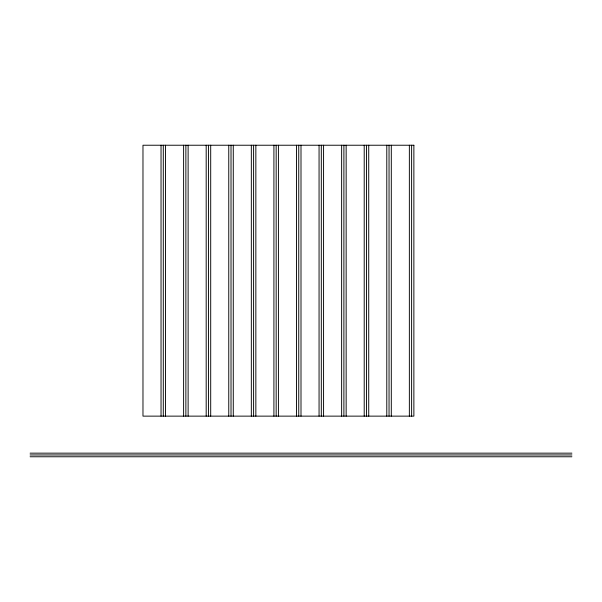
<?xml version="1.0" encoding="UTF-8"?>
<svg xmlns="http://www.w3.org/2000/svg" width="602" height="602" viewBox="0 0 602 602"><rect width="100%" height="100%" fill="white"/><g stroke="black" fill="none" stroke-linecap="round" stroke-linejoin="round"><path stroke-width="0.9" d="M30.1 453.156L571.9 453.156M30.1 454.962L571.9 454.962M30.1 456.767L571.9 456.767M411.617 145.232L411.617 416.132M409.36 145.232L409.36 416.132M391.3 145.232L391.3 416.132M389.042 145.232L389.042 416.132M386.785 145.232L386.785 416.132M368.725 145.232L368.725 416.132M366.467 145.232L366.467 416.132M364.21 145.232L364.21 416.132M346.15 145.232L346.15 416.132M343.892 145.232L343.892 416.132M341.635 145.232L341.635 416.132M323.575 145.232L323.575 416.132M321.317 145.232L321.317 416.132M319.06 145.232L319.06 416.132M301 145.232L301 416.132M298.743 145.232L298.743 416.132M296.485 145.232L296.485 416.132M278.425 145.232L278.425 416.132M276.167 145.232L276.167 416.132M273.91 145.232L273.91 416.132M255.85 145.232L255.85 416.132M253.592 145.232L253.592 416.132M251.335 145.232L251.335 416.132M233.275 145.232L233.275 416.132M231.017 145.232L231.017 416.132M228.76 145.232L228.76 416.132M210.7 145.232L210.7 416.132M208.442 145.232L208.442 416.132M206.185 145.232L206.185 416.132M188.125 145.232L188.125 416.132M185.867 145.232L185.867 416.132M183.61 145.232L183.61 416.132M165.55 145.232L165.55 416.132M163.292 145.232L163.292 416.132M161.035 145.232L161.035 416.132M413.875 145.232L142.975 145.232L142.975 416.132L413.875 416.132L413.875 145.232"/></g></svg>
